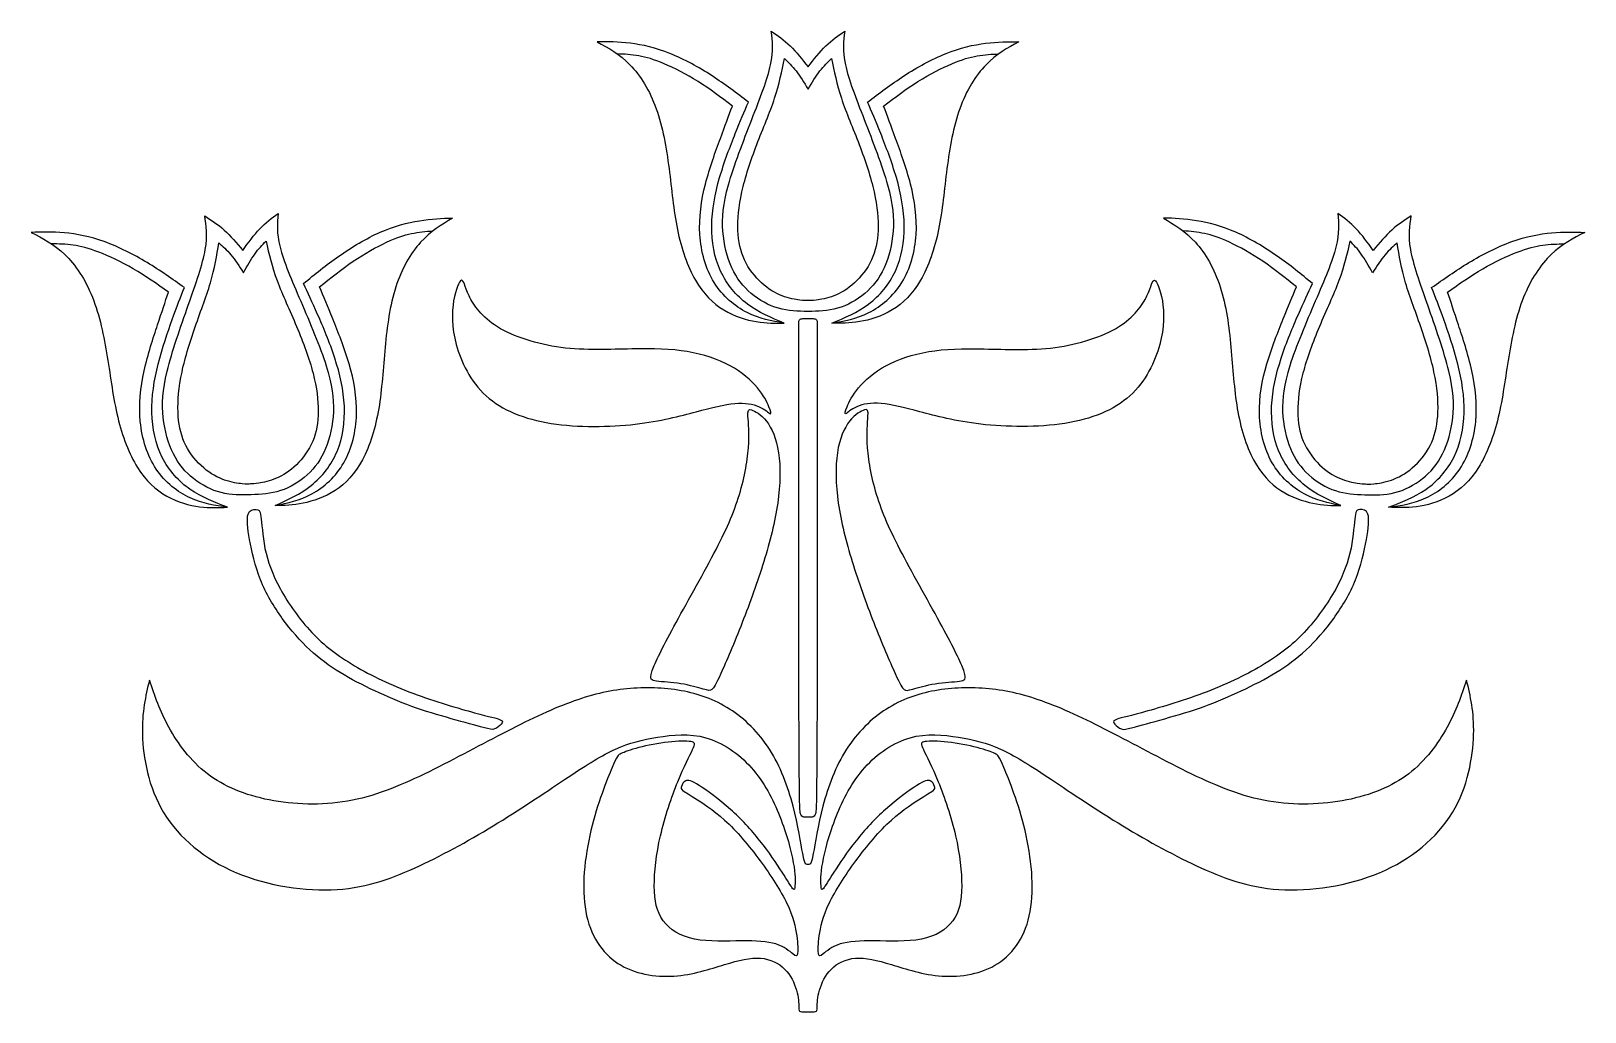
# Model space of a CAD drawing. Header units: millimetres. Extents: x -100 to 100, y -108 to 99.
# Drawn here: x 51.57 to 98.72, y -3.58 to 26.16 of the extents above; entities that cross this region are included whole.
import ezdxf

# ---------------------------------------------------------------- set-up
doc = ezdxf.new("R2010")
doc.units = ezdxf.units.MM
doc.header["$MEASUREMENT"] = 0

msp = doc.modelspace()

# ---------------------------------------------------------------- linework, layer by layer
at = {"color": 5, "linetype": 'ByBlock', "lineweight": -2}
for points, knots in [([(75.147, 17.661), (74.845, 17.667), (74.542, 17.674), (74.247, 17.759), (73.952, 17.843), (73.663, 18.006), (73.421, 18.212), (73.178, 18.418), (72.982, 18.667), (72.836, 18.985), (72.69, 19.304), (72.594, 19.692), (72.564, 20.095), (72.534, 20.499), (72.571, 20.917), (72.733, 21.498), (72.896, 22.079), (73.185, 22.822), (73.44, 23.48), (73.696, 24.137), (73.918, 24.708), (74.011, 25.141), (74.104, 25.574), (74.068, 25.87), (74.031, 26.165)], [1, 1, 1, 1, 1.1818182, 1.1818182, 1.1818182, 1.2727273, 1.2727273, 1.2727273, 1.3636364, 1.3636364, 1.3636364, 1.4545455, 1.4545455, 1.4545455, 1.5454545, 1.5454545, 1.5454545, 1.6363636, 1.6363636, 1.6363636, 1.7272727, 1.7272727, 1.7272727, 1.8181818, 1.8181818, 1.8181818, 1.8181818]), ([(74.031, 26.165), (74.226, 26.03), (74.421, 25.896), (74.607, 25.715), (74.793, 25.534), (74.97, 25.307), (75.147, 25.079)], [1.8181818, 1.8181818, 1.8181818, 1.8181818, 1.9090909, 1.9090909, 1.9090909, 2, 2, 2, 2]), ([(76.262, 26.165), (76.225, 25.87), (76.189, 25.574), (76.282, 25.141), (76.375, 24.708), (76.597, 24.137), (76.853, 23.48), (77.108, 22.822), (77.397, 22.079), (77.56, 21.498), (77.722, 20.917), (77.759, 20.499), (77.729, 20.095), (77.699, 19.692), (77.603, 19.304), (77.457, 18.985), (77.311, 18.667), (77.115, 18.418), (76.873, 18.212), (76.63, 18.006), (76.342, 17.843), (76.046, 17.759), (75.751, 17.674), (75.449, 17.667), (75.147, 17.661)], [0.1818182, 0.1818182, 0.1818182, 0.1818182, 0.2727273, 0.2727273, 0.2727273, 0.3636364, 0.3636364, 0.3636364, 0.4545455, 0.4545455, 0.4545455, 0.5454545, 0.5454545, 0.5454545, 0.6363636, 0.6363636, 0.6363636, 0.7272727, 0.7272727, 0.7272727, 0.8181818, 0.8181818, 0.8181818, 1, 1, 1, 1]), ([(75.147, 25.079), (75.324, 25.307), (75.501, 25.534), (75.687, 25.715), (75.872, 25.896), (76.067, 26.03), (76.262, 26.165)], [2, 2, 2, 2, 2.0909091, 2.0909091, 2.0909091, 2.1818182, 2.1818182, 2.1818182, 2.1818182]), ([(73.339, 24.011), (72.987, 24.28), (72.635, 24.549), (72.235, 24.808), (71.835, 25.067), (71.387, 25.316), (70.959, 25.487), (70.531, 25.658), (70.122, 25.751), (69.757, 25.797), (69.392, 25.843), (69.07, 25.843), (68.748, 25.843)], [0.3157895, 0.3157895, 0.3157895, 0.3157895, 0.3684211, 0.3684211, 0.3684211, 0.4210526, 0.4210526, 0.4210526, 0.4736842, 0.4736842, 0.4736842, 0.5263158, 0.5263158, 0.5263158, 0.5263158]), ([(68.748, 25.843), (69.09, 25.654), (69.432, 25.465), (69.746, 25.141), (70.059, 24.818), (70.345, 24.36), (70.542, 23.812), (70.74, 23.264), (70.849, 22.627), (70.931, 21.995), (71.012, 21.362), (71.065, 20.735), (71.185, 20.151), (71.304, 19.567), (71.49, 19.025), (71.731, 18.611), (71.971, 18.196), (72.267, 17.907), (72.59, 17.709), (72.914, 17.512), (73.266, 17.406), (73.576, 17.354), (73.887, 17.303), (74.155, 17.306), (74.424, 17.309)], [0.5263158, 0.5263158, 0.5263158, 0.5263158, 0.5789474, 0.5789474, 0.5789474, 0.6315789, 0.6315789, 0.6315789, 0.6842105, 0.6842105, 0.6842105, 0.7368421, 0.7368421, 0.7368421, 0.7894737, 0.7894737, 0.7894737, 0.8421053, 0.8421053, 0.8421053, 0.8947368, 0.8947368, 0.8947368, 1, 1, 1, 1]), ([(72.851, 23.892), (72.509, 24.151), (72.167, 24.41), (71.81, 24.634), (71.453, 24.858), (71.082, 25.047), (70.778, 25.176), (70.474, 25.306), (70.239, 25.375), (70.013, 25.415), (69.788, 25.455), (69.573, 25.464), (69.358, 25.474)], [1.5454545, 1.5454545, 1.5454545, 1.5454545, 1.6363636, 1.6363636, 1.6363636, 1.7272727, 1.7272727, 1.7272727, 1.8181818, 1.8181818, 1.8181818, 2, 2, 2, 2]), ([(81.545, 25.843), (81.203, 25.654), (80.861, 25.465), (80.548, 25.141), (80.234, 24.818), (79.948, 24.36), (79.751, 23.812), (79.554, 23.264), (79.444, 22.627), (79.363, 21.995), (79.281, 21.362), (79.228, 20.735), (79.109, 20.151), (78.989, 19.567), (78.803, 19.025), (78.563, 18.611), (78.322, 18.196), (78.027, 17.907), (77.703, 17.709), (77.379, 17.512), (77.027, 17.406), (76.717, 17.354), (76.407, 17.303), (76.138, 17.306), (75.869, 17.309)], [0.5263158, 0.5263158, 0.5263158, 0.5263158, 0.5789474, 0.5789474, 0.5789474, 0.6315789, 0.6315789, 0.6315789, 0.6842105, 0.6842105, 0.6842105, 0.7368421, 0.7368421, 0.7368421, 0.7894737, 0.7894737, 0.7894737, 0.8421053, 0.8421053, 0.8421053, 0.8947368, 0.8947368, 0.8947368, 1, 1, 1, 1]), ([(76.954, 24.011), (77.306, 24.28), (77.658, 24.549), (78.058, 24.808), (78.458, 25.067), (78.906, 25.316), (79.334, 25.487), (79.763, 25.658), (80.171, 25.751), (80.536, 25.797), (80.901, 25.843), (81.223, 25.843), (81.545, 25.843)], [0.3157895, 0.3157895, 0.3157895, 0.3157895, 0.3684211, 0.3684211, 0.3684211, 0.4210526, 0.4210526, 0.4210526, 0.4736842, 0.4736842, 0.4736842, 0.5263158, 0.5263158, 0.5263158, 0.5263158]), ([(77.442, 23.892), (77.784, 24.151), (78.126, 24.41), (78.483, 24.634), (78.84, 24.858), (79.212, 25.047), (79.515, 25.176), (79.819, 25.306), (80.055, 25.375), (80.28, 25.415), (80.505, 25.455), (80.721, 25.464), (80.936, 25.474)], [1.5454545, 1.5454545, 1.5454545, 1.5454545, 1.6363636, 1.6363636, 1.6363636, 1.7272727, 1.7272727, 1.7272727, 1.8181818, 1.8181818, 1.8181818, 2, 2, 2, 2]), ([(75.147, 17.994), (75.085, 17.991), (75.024, 17.988), (74.894, 18.005), (74.765, 18.022), (74.567, 18.059), (74.361, 18.139), (74.156, 18.218), (73.942, 18.34), (73.739, 18.526), (73.537, 18.711), (73.346, 18.96), (73.22, 19.227), (73.095, 19.495), (73.035, 19.78), (73.022, 20.117), (73.009, 20.454), (73.042, 20.842), (73.24, 21.73), (73.404, 22.23), (73.591, 22.721), (73.779, 23.211), (73.99, 23.693), (74.133, 24.127), (74.277, 24.561), (74.353, 24.947), (74.43, 25.333)], [1, 1, 1, 1, 1.1666667, 1.1666667, 1.1666667, 1.25, 1.25, 1.25, 1.3333333, 1.3333333, 1.3333333, 1.4166667, 1.4166667, 1.4166667, 1.5, 1.5, 1.5, 1.5833333, 1.5833333, 1.6666667, 1.6666667, 1.6666667, 1.75, 1.75, 1.75, 1.8333333, 1.8333333, 1.8333333, 1.8333333]), ([(74.43, 25.333), (74.547, 25.223), (74.665, 25.112), (74.785, 24.957), (74.904, 24.802), (75.025, 24.602), (75.147, 24.402)], [1.8333333, 1.8333333, 1.8333333, 1.8333333, 1.9166667, 1.9166667, 1.9166667, 2, 2, 2, 2]), ([(75.864, 25.333), (75.94, 24.947), (76.017, 24.561), (76.16, 24.127), (76.304, 23.693), (76.514, 23.211), (76.702, 22.721), (76.889, 22.23), (77.054, 21.73), (77.251, 20.842), (77.284, 20.454), (77.271, 20.117), (77.258, 19.78), (77.198, 19.495), (76.947, 18.96), (76.757, 18.711), (76.554, 18.526), (76.352, 18.34), (76.138, 18.218), (75.932, 18.139), (75.726, 18.059), (75.528, 18.022), (75.399, 18.005), (75.269, 17.988), (75.208, 17.991), (75.147, 17.994)], [0.1666667, 0.1666667, 0.1666667, 0.1666667, 0.25, 0.25, 0.25, 0.3333333, 0.3333333, 0.3333333, 0.4166667, 0.4166667, 0.5, 0.5, 0.5, 0.5833333, 0.5833333, 0.6666667, 0.6666667, 0.6666667, 0.75, 0.75, 0.75, 0.8333333, 0.8333333, 0.8333333, 1, 1, 1, 1]), ([(75.147, 24.402), (75.268, 24.602), (75.389, 24.802), (75.509, 24.957), (75.628, 25.112), (75.746, 25.223), (75.864, 25.333)], [2, 2, 2, 2, 2.0833333, 2.0833333, 2.0833333, 2.1666667, 2.1666667, 2.1666667, 2.1666667]), ([(74.424, 17.309), (74.049, 17.376), (73.674, 17.442), (73.301, 17.63), (72.927, 17.817), (72.555, 18.126), (72.298, 18.541), (72.041, 18.956), (71.898, 19.477), (71.865, 19.995), (71.832, 20.513), (71.908, 21.027), (72.164, 22.029), (72.343, 22.518), (72.487, 22.909), (72.632, 23.301), (72.741, 23.596), (72.851, 23.892)], [1, 1, 1, 1, 1.0909091, 1.0909091, 1.0909091, 1.1818182, 1.1818182, 1.1818182, 1.2727273, 1.2727273, 1.2727273, 1.3636364, 1.3636364, 1.4545455, 1.4545455, 1.4545455, 1.5454545, 1.5454545, 1.5454545, 1.5454545]), ([(74.424, 17.309), (74.036, 17.472), (73.648, 17.635), (73.309, 17.887), (72.97, 18.139), (72.682, 18.481), (72.494, 18.889), (72.306, 19.298), (72.22, 19.772), (72.23, 20.742), (72.326, 21.236), (72.605, 22.205), (72.788, 22.68), (72.941, 23.06), (73.093, 23.44), (73.216, 23.726), (73.339, 24.011)], [0, 0, 0, 0, 0.0526316, 0.0526316, 0.0526316, 0.1052632, 0.1052632, 0.1052632, 0.1578947, 0.1578947, 0.2105263, 0.2105263, 0.2631579, 0.2631579, 0.2631579, 0.3157895, 0.3157895, 0.3157895, 0.3157895]), ([(75.869, 17.309), (76.257, 17.472), (76.646, 17.635), (76.984, 17.887), (77.323, 18.139), (77.612, 18.481), (77.799, 18.889), (77.987, 19.298), (78.073, 19.772), (78.063, 20.742), (77.967, 21.236), (77.827, 21.721), (77.688, 22.205), (77.505, 22.68), (77.353, 23.06), (77.2, 23.44), (77.077, 23.726), (76.954, 24.011)], [0, 0, 0, 0, 0.0526316, 0.0526316, 0.0526316, 0.1052632, 0.1052632, 0.1052632, 0.1578947, 0.1578947, 0.2105263, 0.2105263, 0.2105263, 0.2631579, 0.2631579, 0.2631579, 0.3157895, 0.3157895, 0.3157895, 0.3157895]), ([(75.869, 17.309), (76.244, 17.376), (76.619, 17.442), (77.366, 17.817), (77.738, 18.126), (78.252, 18.956), (78.395, 19.477), (78.428, 19.995), (78.461, 20.513), (78.385, 21.027), (78.129, 22.029), (77.95, 22.518), (77.806, 22.909), (77.661, 23.301), (77.552, 23.596), (77.442, 23.892)], [1, 1, 1, 1, 1.0909091, 1.0909091, 1.1818182, 1.1818182, 1.2727273, 1.2727273, 1.2727273, 1.3636364, 1.3636364, 1.4545455, 1.4545455, 1.4545455, 1.5454545, 1.5454545, 1.5454545, 1.5454545]), ([(58.248, 12.101), (57.946, 12.097), (57.644, 12.093), (57.346, 12.168), (57.048, 12.243), (56.753, 12.395), (56.255, 12.79), (56.051, 13.032), (55.737, 13.659), (55.628, 14.044), (55.584, 14.446), (55.541, 14.848), (55.563, 15.268), (55.706, 15.854), (55.848, 16.44), (56.112, 17.193), (56.345, 17.858), (56.578, 18.524), (56.781, 19.102), (56.859, 19.538), (56.937, 19.974), (56.891, 20.268), (56.844, 20.562)], [1, 1, 1, 1, 1.1818182, 1.1818182, 1.1818182, 1.2727273, 1.2727273, 1.3636364, 1.3636364, 1.4545455, 1.4545455, 1.4545455, 1.5454545, 1.5454545, 1.5454545, 1.6363636, 1.6363636, 1.6363636, 1.7272727, 1.7272727, 1.7272727, 1.8181818, 1.8181818, 1.8181818, 1.8181818]), ([(56.844, 20.562), (57.043, 20.434), (57.242, 20.307), (57.434, 20.132), (57.626, 19.958), (57.811, 19.736), (57.996, 19.515)], [1.8181818, 1.8181818, 1.8181818, 1.8181818, 1.9090909, 1.9090909, 1.9090909, 2, 2, 2, 2]), ([(57.996, 19.515), (58.165, 19.749), (58.334, 19.982), (58.514, 20.169), (58.693, 20.356), (58.883, 20.497), (59.073, 20.638)], [2, 2, 2, 2, 2.0909091, 2.0909091, 2.0909091, 2.1818182, 2.1818182, 2.1818182, 2.1818182]), ([(59.073, 20.638), (59.047, 20.341), (59.02, 20.045), (59.128, 19.615), (59.236, 19.185), (59.477, 18.622), (59.755, 17.974), (60.033, 17.326), (60.347, 16.593), (60.529, 16.018), (60.712, 15.443), (60.762, 15.026), (60.746, 14.622), (60.73, 14.218), (60.647, 13.826), (60.377, 13.18), (60.189, 12.924), (59.954, 12.71), (59.719, 12.496), (59.436, 12.324), (59.144, 12.229), (58.851, 12.135), (58.55, 12.118), (58.248, 12.101)], [0.1818182, 0.1818182, 0.1818182, 0.1818182, 0.2727273, 0.2727273, 0.2727273, 0.3636364, 0.3636364, 0.3636364, 0.4545455, 0.4545455, 0.4545455, 0.5454545, 0.5454545, 0.5454545, 0.6363636, 0.6363636, 0.7272727, 0.7272727, 0.7272727, 0.8181818, 0.8181818, 0.8181818, 1, 1, 1, 1]), ([(64.364, 20.497), (64.029, 20.296), (63.694, 20.095), (63.089, 19.427), (62.819, 18.959), (62.64, 18.405), (62.462, 17.851), (62.374, 17.21), (62.314, 16.576), (62.254, 15.941), (62.223, 15.312), (62.023, 14.136), (61.856, 13.589), (61.63, 13.166), (61.403, 12.743), (61.118, 12.445), (60.484, 12.028), (60.136, 11.91), (59.828, 11.848), (59.52, 11.786), (59.251, 11.78), (58.982, 11.774)], [0.5263158, 0.5263158, 0.5263158, 0.5263158, 0.5789474, 0.5789474, 0.6315789, 0.6315789, 0.6315789, 0.6842105, 0.6842105, 0.6842105, 0.7368421, 0.7368421, 0.7894737, 0.7894737, 0.7894737, 0.8421053, 0.8421053, 0.8947368, 0.8947368, 0.8947368, 1, 1, 1, 1]), ([(59.839, 18.509), (60.181, 18.79), (60.524, 19.07), (60.915, 19.343), (61.306, 19.615), (61.745, 19.879), (62.167, 20.065), (62.589, 20.25), (62.994, 20.357), (63.357, 20.416), (63.721, 20.475), (64.043, 20.486), (64.364, 20.497)], [0.3157895, 0.3157895, 0.3157895, 0.3157895, 0.3684211, 0.3684211, 0.3684211, 0.4210526, 0.4210526, 0.4210526, 0.4736842, 0.4736842, 0.4736842, 0.5263158, 0.5263158, 0.5263158, 0.5263158]), ([(90.455, 18.509), (90.112, 18.79), (89.77, 19.07), (89.379, 19.343), (88.988, 19.615), (88.548, 19.879), (88.126, 20.065), (87.704, 20.25), (87.299, 20.357), (86.936, 20.416), (86.572, 20.475), (86.251, 20.486), (85.929, 20.497)], [0.3157895, 0.3157895, 0.3157895, 0.3157895, 0.3684211, 0.3684211, 0.3684211, 0.4210526, 0.4210526, 0.4210526, 0.4736842, 0.4736842, 0.4736842, 0.5263158, 0.5263158, 0.5263158, 0.5263158]), ([(85.929, 20.497), (86.264, 20.296), (86.599, 20.095), (86.902, 19.761), (87.204, 19.427), (87.474, 18.959), (87.653, 18.405), (87.832, 17.851), (87.919, 17.21), (87.979, 16.576), (88.039, 15.941), (88.071, 15.312), (88.27, 14.136), (88.437, 13.589), (88.663, 13.166), (88.89, 12.743), (89.175, 12.445), (89.492, 12.236), (89.809, 12.028), (90.157, 11.91), (90.465, 11.848), (90.774, 11.786), (91.043, 11.78), (91.311, 11.774)], [0.5263158, 0.5263158, 0.5263158, 0.5263158, 0.5789474, 0.5789474, 0.5789474, 0.6315789, 0.6315789, 0.6315789, 0.6842105, 0.6842105, 0.6842105, 0.7368421, 0.7368421, 0.7894737, 0.7894737, 0.7894737, 0.8421053, 0.8421053, 0.8421053, 0.8947368, 0.8947368, 0.8947368, 1, 1, 1, 1]), ([(91.22, 20.638), (91.246, 20.341), (91.273, 20.045), (91.165, 19.615), (91.058, 19.185), (90.816, 18.622), (90.538, 17.974), (90.26, 17.326), (89.946, 16.593), (89.582, 15.443), (89.531, 15.026), (89.547, 14.622), (89.563, 14.218), (89.646, 13.826), (89.781, 13.503), (89.916, 13.18), (90.104, 12.924), (90.339, 12.71), (90.574, 12.496), (90.857, 12.324), (91.15, 12.229), (91.442, 12.135), (91.744, 12.118), (92.045, 12.101)], [0.1818182, 0.1818182, 0.1818182, 0.1818182, 0.2727273, 0.2727273, 0.2727273, 0.3636364, 0.3636364, 0.3636364, 0.4545455, 0.4545455, 0.5454545, 0.5454545, 0.5454545, 0.6363636, 0.6363636, 0.6363636, 0.7272727, 0.7272727, 0.7272727, 0.8181818, 0.8181818, 0.8181818, 1, 1, 1, 1]), ([(92.298, 19.515), (92.128, 19.749), (91.959, 19.982), (91.6, 20.356), (91.41, 20.497), (91.22, 20.638)], [2, 2, 2, 2, 2.0909091, 2.0909091, 2.1818182, 2.1818182, 2.1818182, 2.1818182]), ([(92.045, 12.101), (92.347, 12.097), (92.649, 12.093), (92.948, 12.168), (93.246, 12.243), (93.54, 12.395), (93.789, 12.593), (94.038, 12.79), (94.242, 13.032), (94.399, 13.346), (94.556, 13.659), (94.665, 14.044), (94.709, 14.446), (94.753, 14.848), (94.73, 15.268), (94.588, 15.854), (94.445, 16.44), (94.181, 17.193), (93.948, 17.858), (93.715, 18.524), (93.512, 19.102), (93.434, 19.538), (93.356, 19.974), (93.403, 20.268), (93.449, 20.562)], [1, 1, 1, 1, 1.1818182, 1.1818182, 1.1818182, 1.2727273, 1.2727273, 1.2727273, 1.3636364, 1.3636364, 1.3636364, 1.4545455, 1.4545455, 1.4545455, 1.5454545, 1.5454545, 1.5454545, 1.6363636, 1.6363636, 1.6363636, 1.7272727, 1.7272727, 1.7272727, 1.8181818, 1.8181818, 1.8181818, 1.8181818]), ([(93.449, 20.562), (93.25, 20.434), (93.051, 20.307), (92.859, 20.132), (92.667, 19.958), (92.482, 19.736), (92.298, 19.515)], [1.8181818, 1.8181818, 1.8181818, 1.8181818, 1.9090909, 1.9090909, 1.9090909, 2, 2, 2, 2]), ([(56.225, 18.386), (55.864, 18.643), (55.504, 18.9), (55.095, 19.145), (54.686, 19.39), (54.23, 19.623), (53.796, 19.78), (53.363, 19.936), (52.951, 20.015), (52.218, 20.083), (51.897, 20.072), (51.575, 20.061)], [0.3157895, 0.3157895, 0.3157895, 0.3157895, 0.3684211, 0.3684211, 0.3684211, 0.4210526, 0.4210526, 0.4210526, 0.4736842, 0.4736842, 0.5263158, 0.5263158, 0.5263158, 0.5263158]), ([(51.575, 20.061), (51.923, 19.884), (52.271, 19.706), (52.92, 19.081), (53.221, 18.633), (53.437, 18.092), (53.653, 17.551), (53.784, 16.918), (53.887, 16.289), (53.99, 15.66), (54.064, 15.034), (54.204, 14.455), (54.343, 13.875), (54.547, 13.34), (54.802, 12.934), (55.056, 12.527), (55.361, 12.249), (55.692, 12.062), (56.022, 11.876), (56.377, 11.782), (56.689, 11.741), (57.001, 11.7), (57.269, 11.713), (57.538, 11.725)], [0.5263158, 0.5263158, 0.5263158, 0.5263158, 0.5789474, 0.5789474, 0.6315789, 0.6315789, 0.6315789, 0.6842105, 0.6842105, 0.6842105, 0.7368421, 0.7368421, 0.7368421, 0.7894737, 0.7894737, 0.7894737, 0.8421053, 0.8421053, 0.8421053, 0.8947368, 0.8947368, 0.8947368, 1, 1, 1, 1]), ([(60.33, 18.406), (60.663, 18.677), (60.996, 18.947), (61.345, 19.183), (61.694, 19.419), (62.059, 19.621), (62.358, 19.761), (62.658, 19.9), (62.891, 19.978), (63.115, 20.025), (63.339, 20.073), (63.553, 20.09), (63.768, 20.106)], [1.5454545, 1.5454545, 1.5454545, 1.5454545, 1.6363636, 1.6363636, 1.6363636, 1.7272727, 1.7272727, 1.7272727, 1.8181818, 1.8181818, 1.8181818, 2, 2, 2, 2]), ([(89.963, 18.406), (89.63, 18.677), (89.297, 18.947), (88.948, 19.183), (88.599, 19.419), (88.234, 19.621), (87.935, 19.761), (87.636, 19.9), (87.402, 19.978), (87.179, 20.025), (86.955, 20.073), (86.74, 20.09), (86.525, 20.106)], [1.5454545, 1.5454545, 1.5454545, 1.5454545, 1.6363636, 1.6363636, 1.6363636, 1.7272727, 1.7272727, 1.7272727, 1.8181818, 1.8181818, 1.8181818, 2, 2, 2, 2]), ([(98.718, 20.061), (98.37, 19.884), (98.022, 19.706), (97.373, 19.081), (97.072, 18.633), (96.856, 18.092), (96.64, 17.551), (96.509, 16.918), (96.406, 16.289), (96.303, 15.66), (96.229, 15.034), (96.09, 14.455), (95.95, 13.875), (95.746, 13.34), (95.492, 12.934), (95.237, 12.527), (94.932, 12.249), (94.602, 12.062), (94.272, 11.876), (93.916, 11.782), (93.604, 11.741), (93.292, 11.7), (93.024, 11.713), (92.755, 11.725)], [0.5263158, 0.5263158, 0.5263158, 0.5263158, 0.5789474, 0.5789474, 0.6315789, 0.6315789, 0.6315789, 0.6842105, 0.6842105, 0.6842105, 0.7368421, 0.7368421, 0.7368421, 0.7894737, 0.7894737, 0.7894737, 0.8421053, 0.8421053, 0.8421053, 0.8947368, 0.8947368, 0.8947368, 1, 1, 1, 1]), ([(94.068, 18.386), (94.429, 18.643), (94.79, 18.9), (95.198, 19.145), (95.607, 19.39), (96.063, 19.623), (96.497, 19.78), (96.931, 19.936), (97.342, 20.015), (98.075, 20.083), (98.397, 20.072), (98.718, 20.061)], [0.3157895, 0.3157895, 0.3157895, 0.3157895, 0.3684211, 0.3684211, 0.3684211, 0.4210526, 0.4210526, 0.4210526, 0.4736842, 0.4736842, 0.5263158, 0.5263158, 0.5263158, 0.5263158]), ([(55.742, 18.25), (55.391, 18.497), (55.041, 18.744), (54.676, 18.956), (54.312, 19.168), (53.934, 19.344), (53.626, 19.463), (53.318, 19.582), (53.08, 19.644), (52.854, 19.676), (52.627, 19.708), (52.412, 19.71), (52.196, 19.712)], [1.5454545, 1.5454545, 1.5454545, 1.5454545, 1.6363636, 1.6363636, 1.6363636, 1.7272727, 1.7272727, 1.7272727, 1.8181818, 1.8181818, 1.8181818, 2, 2, 2, 2]), ([(58.237, 12.434), (58.175, 12.429), (58.114, 12.423), (57.984, 12.436), (57.854, 12.448), (57.655, 12.479), (57.447, 12.552), (57.239, 12.624), (57.021, 12.739), (56.603, 13.096), (56.404, 13.338), (56.27, 13.601), (56.135, 13.864), (56.066, 14.147), (56.041, 14.483), (56.017, 14.82), (56.037, 15.209), (56.12, 15.656), (56.204, 16.103), (56.351, 16.608), (56.522, 17.105), (56.692, 17.602), (56.886, 18.091), (57.015, 18.529), (57.144, 18.968), (57.207, 19.356), (57.27, 19.745)], [1, 1, 1, 1, 1.1666667, 1.1666667, 1.1666667, 1.25, 1.25, 1.25, 1.3333333, 1.3333333, 1.4166667, 1.4166667, 1.4166667, 1.5, 1.5, 1.5, 1.5833333, 1.5833333, 1.5833333, 1.6666667, 1.6666667, 1.6666667, 1.75, 1.75, 1.75, 1.8333333, 1.8333333, 1.8333333, 1.8333333]), ([(57.27, 19.745), (57.392, 19.638), (57.513, 19.532), (57.763, 19.23), (57.891, 19.034), (58.019, 18.838)], [1.8333333, 1.8333333, 1.8333333, 1.8333333, 1.9166667, 1.9166667, 2, 2, 2, 2]), ([(58.019, 18.838), (58.133, 19.042), (58.247, 19.246), (58.362, 19.405), (58.476, 19.565), (58.59, 19.679), (58.704, 19.793)], [2, 2, 2, 2, 2.0833333, 2.0833333, 2.0833333, 2.1666667, 2.1666667, 2.1666667, 2.1666667]), ([(58.704, 19.793), (58.793, 19.41), (58.883, 19.027), (59.041, 18.598), (59.199, 18.169), (59.426, 17.695), (59.63, 17.211), (59.834, 16.726), (60.015, 16.233), (60.129, 15.792), (60.243, 15.352), (60.289, 14.965), (60.286, 14.291), (60.236, 14.003), (60.12, 13.732), (60.004, 13.461), (59.821, 13.205), (59.625, 13.013), (59.429, 12.821), (59.219, 12.692), (59.016, 12.605), (58.813, 12.518), (58.617, 12.474), (58.488, 12.453), (58.36, 12.432), (58.298, 12.433), (58.237, 12.434)], [0.1666667, 0.1666667, 0.1666667, 0.1666667, 0.25, 0.25, 0.25, 0.3333333, 0.3333333, 0.3333333, 0.4166667, 0.4166667, 0.4166667, 0.5, 0.5, 0.5833333, 0.5833333, 0.5833333, 0.6666667, 0.6666667, 0.6666667, 0.75, 0.75, 0.75, 0.8333333, 0.8333333, 0.8333333, 1, 1, 1, 1]), ([(91.59, 19.793), (91.5, 19.41), (91.411, 19.027), (91.252, 18.598), (91.094, 18.169), (90.867, 17.695), (90.663, 17.211), (90.459, 16.726), (90.278, 16.233), (90.164, 15.792), (90.05, 15.352), (90.004, 14.965), (90.007, 14.291), (90.057, 14.003), (90.173, 13.732), (90.29, 13.461), (90.472, 13.205), (90.864, 12.821), (91.074, 12.692), (91.277, 12.605), (91.48, 12.518), (91.676, 12.474), (91.805, 12.453), (91.934, 12.432), (91.995, 12.433), (92.057, 12.434)], [0.1666667, 0.1666667, 0.1666667, 0.1666667, 0.25, 0.25, 0.25, 0.3333333, 0.3333333, 0.3333333, 0.4166667, 0.4166667, 0.4166667, 0.5, 0.5, 0.5833333, 0.5833333, 0.5833333, 0.6666667, 0.6666667, 0.75, 0.75, 0.75, 0.8333333, 0.8333333, 0.8333333, 1, 1, 1, 1]), ([(92.275, 18.838), (92.16, 19.042), (92.046, 19.246), (91.932, 19.405), (91.817, 19.565), (91.704, 19.679), (91.59, 19.793)], [2, 2, 2, 2, 2.0833333, 2.0833333, 2.0833333, 2.1666667, 2.1666667, 2.1666667, 2.1666667]), ([(92.057, 12.434), (92.118, 12.429), (92.179, 12.423), (92.309, 12.436), (92.439, 12.448), (92.638, 12.479), (92.846, 12.552), (93.055, 12.624), (93.273, 12.739), (93.481, 12.917), (93.69, 13.096), (93.889, 13.338), (94.024, 13.601), (94.158, 13.864), (94.227, 14.147), (94.277, 14.82), (94.257, 15.209), (94.09, 16.103), (93.942, 16.608), (93.601, 17.602), (93.407, 18.091), (93.278, 18.529), (93.149, 18.968), (93.086, 19.356), (93.023, 19.745)], [1, 1, 1, 1, 1.1666667, 1.1666667, 1.1666667, 1.25, 1.25, 1.25, 1.3333333, 1.3333333, 1.3333333, 1.4166667, 1.4166667, 1.4166667, 1.5, 1.5, 1.5833333, 1.5833333, 1.6666667, 1.6666667, 1.75, 1.75, 1.75, 1.8333333, 1.8333333, 1.8333333, 1.8333333]), ([(93.023, 19.745), (92.902, 19.638), (92.78, 19.532), (92.655, 19.381), (92.531, 19.23), (92.403, 19.034), (92.275, 18.838)], [1.8333333, 1.8333333, 1.8333333, 1.8333333, 1.9166667, 1.9166667, 1.9166667, 2, 2, 2, 2]), ([(94.552, 18.25), (94.902, 18.497), (95.253, 18.744), (95.617, 18.956), (95.981, 19.168), (96.359, 19.344), (96.667, 19.463), (96.975, 19.582), (97.213, 19.644), (97.44, 19.676), (97.666, 19.708), (97.882, 19.71), (98.097, 19.712)], [1.5454545, 1.5454545, 1.5454545, 1.5454545, 1.6363636, 1.6363636, 1.6363636, 1.7272727, 1.7272727, 1.7272727, 1.8181818, 1.8181818, 1.8181818, 2, 2, 2, 2]), ([(57.538, 11.725), (57.144, 11.874), (56.751, 12.024), (56.404, 12.264), (56.057, 12.505), (55.756, 12.837), (55.555, 13.238), (55.354, 13.64), (55.251, 14.112), (55.228, 15.081), (55.308, 15.578), (55.431, 16.067), (55.553, 16.556), (55.72, 17.037), (55.999, 17.807), (56.112, 18.097), (56.225, 18.386)], [0, 0, 0, 0, 0.0526316, 0.0526316, 0.0526316, 0.1052632, 0.1052632, 0.1052632, 0.1578947, 0.1578947, 0.2105263, 0.2105263, 0.2105263, 0.2631579, 0.2631579, 0.3157895, 0.3157895, 0.3157895, 0.3157895]), ([(58.982, 11.774), (59.364, 11.95), (59.747, 12.126), (60.077, 12.389), (60.407, 12.653), (60.684, 13.005), (60.857, 13.419), (61.031, 13.833), (61.101, 14.311), (61.079, 14.795), (61.058, 15.279), (60.945, 15.77), (60.789, 16.25), (60.633, 16.729), (60.435, 17.198), (60.269, 17.572), (60.104, 17.947), (59.971, 18.228), (59.839, 18.509)], [0, 0, 0, 0, 0.0526316, 0.0526316, 0.0526316, 0.1052632, 0.1052632, 0.1052632, 0.1578947, 0.1578947, 0.1578947, 0.2105263, 0.2105263, 0.2105263, 0.2631579, 0.2631579, 0.2631579, 0.3157895, 0.3157895, 0.3157895, 0.3157895]), ([(58.982, 11.774), (59.355, 11.853), (59.727, 11.932), (60.094, 12.133), (60.461, 12.333), (60.822, 12.654), (61.065, 13.077), (61.308, 13.501), (61.433, 14.026), (61.448, 14.545), (61.464, 15.064), (61.37, 15.575), (61.225, 16.072), (61.08, 16.569), (60.885, 17.05), (60.727, 17.437), (60.569, 17.823), (60.45, 18.115), (60.33, 18.406)], [1, 1, 1, 1, 1.0909091, 1.0909091, 1.0909091, 1.1818182, 1.1818182, 1.1818182, 1.2727273, 1.2727273, 1.2727273, 1.3636364, 1.3636364, 1.3636364, 1.4545455, 1.4545455, 1.4545455, 1.5454545, 1.5454545, 1.5454545, 1.5454545]), ([(71.753, 14.621), (71.268, 14.493), (70.086, 14.174), (68.175, 14.141), (67.358, 14.269), (66.541, 14.396), (65.864, 14.669), (65.383, 15.103), (64.902, 15.538), (64.616, 16.136), (64.334, 17.185), (64.337, 17.636), (64.395, 17.986), (64.453, 18.336), (64.566, 18.585), (64.634, 18.607), (64.702, 18.629), (64.726, 18.423), (64.862, 18.139), (64.998, 17.855), (65.247, 17.493), (65.726, 17.196), (66.206, 16.899), (66.917, 16.667), (67.652, 16.571), (68.387, 16.474), (69.147, 16.514), (69.798, 16.527), (70.448, 16.541), (70.989, 16.527), (71.482, 16.446), (71.975, 16.365), (72.42, 16.215), (72.782, 16.018), (73.144, 15.82), (73.422, 15.575), (73.612, 15.349), (73.801, 15.123), (73.9, 14.918), (73.962, 14.773), (74.023, 14.629), (74.046, 14.546), (73.957, 14.579), (73.844, 14.695), (73.665, 14.775), (73.485, 14.854), (73.24, 14.898), (72.928, 14.871), (72.616, 14.845), (72.237, 14.748), (71.753, 14.621)], [0, 0, 0, 0, 0.052632, 0.105263, 0.105263, 0.105263, 0.157895, 0.157895, 0.157895, 0.210526, 0.210526, 0.263158, 0.263158, 0.263158, 0.315789, 0.315789, 0.315789, 0.368421, 0.368421, 0.368421, 0.421053, 0.421053, 0.421053, 0.473684, 0.473684, 0.473684, 0.526316, 0.526316, 0.526316, 0.578947, 0.578947, 0.578947, 0.631579, 0.631579, 0.631579, 0.684211, 0.684211, 0.684211, 0.736842, 0.736842, 0.736842, 0.789474, 0.789474, 0.842105, 0.842105, 0.842105, 0.894737, 0.894737, 0.894737, 1, 1, 1, 1]), ([(78.54, 14.621), (79.025, 14.493), (79.616, 14.333), (80.389, 14.245), (81.163, 14.157), (82.119, 14.141), (82.935, 14.269), (83.752, 14.396), (84.429, 14.669), (84.91, 15.103), (85.392, 15.538), (85.677, 16.136), (85.959, 17.185), (85.956, 17.636), (85.898, 17.986), (85.84, 18.336), (85.727, 18.585), (85.659, 18.607), (85.591, 18.629), (85.568, 18.423), (85.431, 18.139), (85.295, 17.855), (85.046, 17.493), (84.567, 17.196), (84.087, 16.899), (83.377, 16.667), (81.906, 16.474), (81.146, 16.514), (80.496, 16.527), (79.845, 16.541), (79.304, 16.527), (78.811, 16.446), (78.318, 16.365), (77.873, 16.215), (77.511, 16.018), (77.15, 15.82), (76.871, 15.575), (76.492, 15.123), (76.393, 14.918), (76.331, 14.773), (76.27, 14.629), (76.247, 14.546), (76.292, 14.562), (76.336, 14.579), (76.449, 14.695), (76.808, 14.854), (77.053, 14.898), (77.365, 14.871), (77.677, 14.845), (78.056, 14.748), (78.54, 14.621)], [0, 0, 0, 0, 0.052632, 0.052632, 0.052632, 0.105263, 0.105263, 0.105263, 0.157895, 0.157895, 0.157895, 0.210526, 0.210526, 0.263158, 0.263158, 0.263158, 0.315789, 0.315789, 0.315789, 0.368421, 0.368421, 0.368421, 0.421053, 0.421053, 0.421053, 0.473684, 0.473684, 0.526316, 0.526316, 0.526316, 0.578947, 0.578947, 0.578947, 0.631579, 0.631579, 0.631579, 0.684211, 0.684211, 0.736842, 0.736842, 0.736842, 0.789474, 0.789474, 0.789474, 0.842105, 0.842105, 0.894737, 0.894737, 0.894737, 1, 1, 1, 1]), ([(91.311, 11.774), (90.939, 11.853), (90.566, 11.932), (90.199, 12.133), (89.832, 12.333), (89.471, 12.654), (89.228, 13.077), (88.985, 13.501), (88.86, 14.026), (88.845, 14.545), (88.829, 15.064), (88.923, 15.575), (89.068, 16.072), (89.213, 16.569), (89.409, 17.05), (89.566, 17.437), (89.724, 17.823), (89.843, 18.115), (89.963, 18.406)], [1, 1, 1, 1, 1.0909091, 1.0909091, 1.0909091, 1.1818182, 1.1818182, 1.1818182, 1.2727273, 1.2727273, 1.2727273, 1.3636364, 1.3636364, 1.3636364, 1.4545455, 1.4545455, 1.4545455, 1.5454545, 1.5454545, 1.5454545, 1.5454545]), ([(91.311, 11.774), (90.929, 11.95), (90.546, 12.126), (90.216, 12.389), (89.887, 12.653), (89.61, 13.005), (89.436, 13.419), (89.262, 13.833), (89.192, 14.311), (89.214, 14.795), (89.235, 15.279), (89.348, 15.77), (89.504, 16.25), (89.66, 16.729), (89.859, 17.198), (90.024, 17.572), (90.19, 17.947), (90.322, 18.228), (90.455, 18.509)], [0, 0, 0, 0, 0.0526316, 0.0526316, 0.0526316, 0.1052632, 0.1052632, 0.1052632, 0.1578947, 0.1578947, 0.1578947, 0.2105263, 0.2105263, 0.2105263, 0.2631579, 0.2631579, 0.2631579, 0.3157895, 0.3157895, 0.3157895, 0.3157895]), ([(92.755, 11.725), (93.149, 11.874), (93.543, 12.024), (93.89, 12.264), (94.236, 12.505), (94.537, 12.837), (94.738, 13.238), (94.939, 13.64), (95.042, 14.112), (95.065, 15.081), (94.985, 15.578), (94.863, 16.067), (94.74, 16.556), (94.573, 17.037), (94.434, 17.422), (94.294, 17.807), (94.181, 18.097), (94.068, 18.386)], [0, 0, 0, 0, 0.0526316, 0.0526316, 0.0526316, 0.1052632, 0.1052632, 0.1052632, 0.1578947, 0.1578947, 0.2105263, 0.2105263, 0.2105263, 0.2631579, 0.2631579, 0.2631579, 0.3157895, 0.3157895, 0.3157895, 0.3157895]), ([(57.538, 11.725), (57.161, 11.779), (56.784, 11.832), (56.404, 12.007), (56.025, 12.182), (55.643, 12.478), (55.371, 12.883), (55.1, 13.289), (54.94, 13.805), (54.889, 14.322), (54.838, 14.838), (54.897, 15.355), (55.118, 16.366), (55.281, 16.859), (55.412, 17.256), (55.543, 17.652), (55.642, 17.951), (55.742, 18.25)], [1, 1, 1, 1, 1.0909091, 1.0909091, 1.0909091, 1.1818182, 1.1818182, 1.1818182, 1.2727273, 1.2727273, 1.2727273, 1.3636364, 1.3636364, 1.4545455, 1.4545455, 1.4545455, 1.5454545, 1.5454545, 1.5454545, 1.5454545]), ([(92.755, 11.725), (93.132, 11.779), (93.509, 11.832), (93.889, 12.007), (94.269, 12.182), (94.651, 12.478), (94.922, 12.883), (95.193, 13.289), (95.354, 13.805), (95.455, 14.838), (95.396, 15.355), (95.286, 15.86), (95.175, 16.366), (95.012, 16.859), (94.881, 17.256), (94.751, 17.652), (94.651, 17.951), (94.552, 18.25)], [1, 1, 1, 1, 1.0909091, 1.0909091, 1.0909091, 1.1818182, 1.1818182, 1.1818182, 1.2727273, 1.2727273, 1.3636364, 1.3636364, 1.3636364, 1.4545455, 1.4545455, 1.4545455, 1.5454545, 1.5454545, 1.5454545, 1.5454545]), ([(75.147, 2.324), (75.089, 2.323), (75.031, 2.322), (74.99, 2.341), (74.949, 2.36), (74.925, 2.399), (74.911, 2.484), (74.896, 2.568), (74.891, 2.697), (74.885, 3.326), (74.879, 3.955), (74.873, 5.084), (74.871, 6.154), (74.869, 7.225), (74.873, 8.237), (74.873, 9.15), (74.873, 10.063), (74.869, 10.876), (74.869, 12.363), (74.873, 13.037), (74.872, 13.918), (74.871, 14.8), (74.866, 15.888), (74.864, 16.49), (74.863, 17.092), (74.865, 17.206), (74.867, 17.28), (74.869, 17.354), (74.873, 17.387), (74.893, 17.41), (74.913, 17.432), (74.949, 17.444), (74.994, 17.449), (75.039, 17.454), (75.093, 17.452), (75.147, 17.45)], [0, 0, 0, 0, 0.076923, 0.076923, 0.076923, 0.153846, 0.153846, 0.153846, 0.230769, 0.230769, 0.230769, 0.307692, 0.307692, 0.307692, 0.384615, 0.384615, 0.384615, 0.461538, 0.461538, 0.538462, 0.538462, 0.538462, 0.615385, 0.615385, 0.615385, 0.692308, 0.692308, 0.692308, 0.769231, 0.769231, 0.769231, 0.846154, 0.846154, 0.846154, 1, 1, 1, 1]), ([(75.147, 17.45), (75.2, 17.452), (75.254, 17.454), (75.299, 17.449), (75.344, 17.444), (75.381, 17.432), (75.401, 17.41), (75.42, 17.387), (75.424, 17.354), (75.426, 17.28), (75.429, 17.206), (75.43, 17.092), (75.429, 16.49), (75.427, 15.888), (75.422, 14.8), (75.421, 13.918), (75.42, 13.037), (75.424, 12.363), (75.424, 10.876), (75.42, 10.063), (75.42, 9.15), (75.42, 8.237), (75.424, 7.225), (75.422, 6.154), (75.42, 5.084), (75.414, 3.955), (75.408, 3.326), (75.402, 2.697), (75.397, 2.568), (75.383, 2.484), (75.368, 2.399), (75.344, 2.36), (75.303, 2.341), (75.262, 2.322), (75.204, 2.323), (75.147, 2.324)], [1, 1, 1, 1, 1.153846, 1.153846, 1.153846, 1.230769, 1.230769, 1.230769, 1.307692, 1.307692, 1.307692, 1.384615, 1.384615, 1.384615, 1.461538, 1.461538, 1.461538, 1.538462, 1.538462, 1.615385, 1.615385, 1.615385, 1.692308, 1.692308, 1.692308, 1.769231, 1.769231, 1.769231, 1.846154, 1.846154, 1.846154, 1.923077, 1.923077, 1.923077, 2, 2, 2, 2]), ([(72.221, 10.189), (71.846, 9.481), (71.354, 8.621), (71.013, 7.988), (70.671, 7.356), (70.478, 6.951), (70.407, 6.73), (70.335, 6.51), (70.385, 6.473), (70.554, 6.45), (70.724, 6.427), (71.013, 6.417), (71.285, 6.374), (71.557, 6.33), (71.813, 6.254), (71.967, 6.211), (72.121, 6.168), (72.174, 6.158), (72.231, 6.201), (72.287, 6.244), (72.347, 6.34), (72.503, 6.684), (72.659, 7.027), (72.911, 7.618), (73.389, 8.836), (73.615, 9.464), (73.804, 10.076), (73.993, 10.689), (74.146, 11.286), (74.227, 11.852), (74.309, 12.418), (74.319, 12.953), (74.254, 13.379), (74.189, 13.806), (74.05, 14.124), (73.721, 14.546), (73.532, 14.649), (73.431, 14.679), (73.33, 14.708), (73.316, 14.665), (73.326, 14.479), (73.336, 14.294), (73.369, 13.965), (73.338, 13.53), (73.306, 13.095), (73.21, 12.554), (73.032, 12.005), (72.855, 11.456), (72.596, 10.898), (72.221, 10.189)], [0, 0, 0, 0, 0.055556, 0.055556, 0.055556, 0.111111, 0.111111, 0.111111, 0.166667, 0.166667, 0.166667, 0.222222, 0.222222, 0.222222, 0.277778, 0.277778, 0.277778, 0.333333, 0.333333, 0.333333, 0.388889, 0.388889, 0.388889, 0.444444, 0.444444, 0.5, 0.5, 0.5, 0.555556, 0.555556, 0.555556, 0.611111, 0.611111, 0.611111, 0.666667, 0.666667, 0.722222, 0.722222, 0.722222, 0.777778, 0.777778, 0.777778, 0.833333, 0.833333, 0.833333, 0.888889, 0.888889, 0.888889, 1, 1, 1, 1]), ([(78.072, 10.189), (78.447, 9.481), (78.939, 8.621), (79.281, 7.988), (79.623, 7.356), (79.815, 6.951), (79.886, 6.73), (79.958, 6.51), (79.908, 6.473), (79.739, 6.45), (79.569, 6.427), (79.281, 6.417), (79.008, 6.374), (78.736, 6.33), (78.481, 6.254), (78.326, 6.211), (78.172, 6.168), (78.119, 6.158), (78.062, 6.201), (78.006, 6.244), (77.946, 6.34), (77.79, 6.684), (77.634, 7.027), (77.382, 7.618), (77.143, 8.227), (76.904, 8.836), (76.678, 9.464), (76.489, 10.076), (76.3, 10.689), (76.147, 11.286), (76.066, 11.852), (75.985, 12.418), (75.975, 12.953), (76.039, 13.379), (76.104, 13.806), (76.243, 14.124), (76.408, 14.335), (76.572, 14.546), (76.761, 14.649), (76.862, 14.679), (76.964, 14.708), (76.977, 14.665), (76.967, 14.479), (76.957, 14.294), (76.924, 13.965), (76.955, 13.53), (76.987, 13.095), (77.083, 12.554), (77.261, 12.005), (77.438, 11.456), (77.697, 10.898), (78.072, 10.189)], [0, 0, 0, 0, 0.055556, 0.055556, 0.055556, 0.111111, 0.111111, 0.111111, 0.166667, 0.166667, 0.166667, 0.222222, 0.222222, 0.222222, 0.277778, 0.277778, 0.277778, 0.333333, 0.333333, 0.333333, 0.388889, 0.388889, 0.388889, 0.444444, 0.444444, 0.444444, 0.5, 0.5, 0.5, 0.555556, 0.555556, 0.555556, 0.611111, 0.611111, 0.611111, 0.666667, 0.666667, 0.666667, 0.722222, 0.722222, 0.722222, 0.777778, 0.777778, 0.777778, 0.833333, 0.833333, 0.833333, 0.888889, 0.888889, 0.888889, 1, 1, 1, 1]), ([(65.028, 5.496), (64.557, 5.623), (63.826, 5.836), (63.161, 6.085), (62.495, 6.334), (61.894, 6.619), (60.879, 7.22), (60.464, 7.535), (60.089, 7.932), (59.714, 8.329), (59.378, 8.807), (58.897, 9.686), (58.751, 10.088), (58.592, 10.871), (58.578, 11.253), (58.522, 11.645), (58.479, 11.655), (58.399, 11.656), (58.319, 11.658), (58.203, 11.651), (58.158, 11.512), (58.114, 11.372), (58.14, 11.1), (58.266, 10.387), (58.366, 9.945), (58.534, 9.527), (58.701, 9.109), (58.937, 8.714), (59.197, 8.355), (59.458, 7.997), (59.744, 7.675), (60.034, 7.404), (60.324, 7.134), (60.62, 6.915), (60.948, 6.714), (61.277, 6.513), (61.639, 6.33), (62.002, 6.159), (62.366, 5.988), (62.731, 5.829), (63.123, 5.688), (63.514, 5.547), (63.933, 5.424), (64.324, 5.313), (64.716, 5.202), (65.081, 5.102), (65.293, 5.046), (65.506, 4.989), (65.566, 4.976), (65.637, 5.003), (65.708, 5.029), (65.791, 5.096), (65.841, 5.149), (65.891, 5.202), (65.908, 5.242), (65.81, 5.283), (65.712, 5.325), (65.499, 5.368), (65.028, 5.496)], [0, 0, 0, 0, 0.045455, 0.045455, 0.045455, 0.090909, 0.090909, 0.136364, 0.136364, 0.136364, 0.181818, 0.181818, 0.227273, 0.227273, 0.272727, 0.272727, 0.318182, 0.318182, 0.318182, 0.363636, 0.363636, 0.363636, 0.409091, 0.409091, 0.454545, 0.454545, 0.454545, 0.5, 0.5, 0.5, 0.545455, 0.545455, 0.545455, 0.590909, 0.590909, 0.590909, 0.636364, 0.636364, 0.636364, 0.681818, 0.681818, 0.681818, 0.727273, 0.727273, 0.727273, 0.772727, 0.772727, 0.772727, 0.818182, 0.818182, 0.818182, 0.863636, 0.863636, 0.863636, 0.909091, 0.909091, 0.909091, 1, 1, 1, 1]), ([(85.265, 5.496), (85.737, 5.623), (86.467, 5.836), (87.132, 6.085), (87.798, 6.334), (88.399, 6.619), (88.907, 6.92), (89.415, 7.22), (89.829, 7.535), (90.205, 7.932), (90.58, 8.329), (90.915, 8.807), (91.156, 9.246), (91.396, 9.686), (91.542, 10.088), (91.622, 10.48), (91.702, 10.871), (91.715, 11.253), (91.743, 11.449), (91.771, 11.645), (91.814, 11.655), (91.894, 11.656), (91.974, 11.658), (92.09, 11.651), (92.135, 11.512), (92.18, 11.372), (92.153, 11.1), (92.027, 10.387), (91.927, 9.945), (91.592, 9.109), (91.356, 8.714), (91.096, 8.355), (90.835, 7.997), (90.55, 7.675), (90.259, 7.404), (89.969, 7.134), (89.673, 6.915), (89.016, 6.513), (88.654, 6.33), (88.291, 6.159), (87.927, 5.988), (87.562, 5.829), (87.171, 5.688), (86.779, 5.547), (86.361, 5.424), (85.969, 5.313), (85.577, 5.202), (85.212, 5.102), (85, 5.046), (84.787, 4.989), (84.728, 4.976), (84.656, 5.003), (84.585, 5.029), (84.502, 5.096), (84.452, 5.149), (84.402, 5.202), (84.386, 5.242), (84.484, 5.283), (84.581, 5.325), (84.794, 5.368), (85.265, 5.496)], [0, 0, 0, 0, 0.045455, 0.045455, 0.045455, 0.090909, 0.090909, 0.090909, 0.136364, 0.136364, 0.136364, 0.181818, 0.181818, 0.181818, 0.227273, 0.227273, 0.227273, 0.272727, 0.272727, 0.272727, 0.318182, 0.318182, 0.318182, 0.363636, 0.363636, 0.363636, 0.409091, 0.409091, 0.454545, 0.454545, 0.5, 0.5, 0.5, 0.545455, 0.545455, 0.545455, 0.590909, 0.590909, 0.636364, 0.636364, 0.636364, 0.681818, 0.681818, 0.681818, 0.727273, 0.727273, 0.727273, 0.772727, 0.772727, 0.772727, 0.818182, 0.818182, 0.818182, 0.863636, 0.863636, 0.863636, 0.909091, 0.909091, 0.909091, 1, 1, 1, 1]), ([(55.165, 6.48), (55.049, 6.002), (54.933, 5.524), (54.953, 4.833), (54.973, 4.143), (55.129, 3.24), (55.597, 2.467), (56.065, 1.693), (56.845, 1.049), (57.806, 0.644), (58.767, 0.239), (59.908, 0.074), (60.859, 0.135), (61.81, 0.196), (62.571, 0.485), (63.357, 0.854), (64.144, 1.222), (64.957, 1.67), (65.741, 2.151), (66.524, 2.633), (67.277, 3.147), (67.87, 3.541), (68.462, 3.934), (68.894, 4.206), (69.309, 4.392), (69.724, 4.578), (70.122, 4.678), (70.579, 4.752), (71.035, 4.827), (71.549, 4.877), (72.051, 4.736), (72.552, 4.595), (73.04, 4.263), (73.423, 3.831), (73.807, 3.4), (74.085, 2.868), (74.293, 2.346), (74.5, 1.823), (74.636, 1.308), (74.701, 0.947), (74.766, 0.585), (74.759, 0.376), (74.751, 0.254), (74.743, 0.133), (74.733, 0.1), (74.68, 0.166), (74.627, 0.233), (74.53, 0.399), (74.363, 0.659), (74.195, 0.92), (73.956, 1.275), (73.689, 1.612), (73.422, 1.949), (73.126, 2.268), (72.791, 2.565), (72.456, 2.862), (72.081, 3.137), (71.843, 3.287), (71.606, 3.436), (71.506, 3.459), (71.437, 3.429), (71.367, 3.4), (71.327, 3.317), (71.287, 3.207), (71.287, 3.18), (71.354, 3.131), (71.42, 3.081), (71.553, 3.008), (71.795, 2.854), (72.037, 2.699), (72.389, 2.463), (73.116, 1.76), (73.491, 1.292), (74.139, 0.382), (74.411, -0.059), (74.573, -0.436), (74.736, -0.813), (74.789, -1.125), (74.816, -1.36), (74.842, -1.596), (74.842, -1.755), (74.827, -1.83), (74.812, -1.905), (74.783, -1.895), (74.686, -1.819), (74.59, -1.742), (74.427, -1.599), (73.916, -1.437), (73.568, -1.417), (73.123, -1.422), (72.678, -1.427), (72.137, -1.457), (71.704, -1.37), (71.271, -1.284), (70.945, -1.082), (70.554, -0.541), (70.421, 0.137), (70.54, 1.199), (70.672, 1.766), (70.803, 2.334), (71.005, 2.938), (71.194, 3.403), (71.383, 3.868), (71.559, 4.193), (71.644, 4.375), (71.729, 4.558), (71.722, 4.598), (71.46, 4.638), (71.204, 4.638), (70.907, 4.604), (70.61, 4.571), (70.272, 4.505), (70.013, 4.437), (69.754, 4.369), (69.574, 4.299), (69.379, 4.216), (69.362, 4.203), (69.206, 3.834), (69.05, 3.466), (68.755, 2.742), (68.56, 1.924), (68.366, 1.106), (68.273, 0.193), (68.404, -0.531), (68.536, -1.254), (68.891, -1.789), (69.382, -2.107), (69.873, -2.426), (70.501, -2.529), (71.077, -2.491), (71.652, -2.453), (72.177, -2.273), (72.615, -2.142), (73.053, -2.011), (73.405, -1.928), (73.705, -1.95), (74.006, -1.971), (74.255, -2.097), (74.437, -2.28), (74.62, -2.462), (74.736, -2.701), (74.797, -2.917), (74.859, -3.133), (74.866, -3.326), (74.869, -3.432), (74.872, -3.538), (74.872, -3.558), (74.918, -3.568), (74.964, -3.578), (75.055, -3.578), (75.147, -3.578)], [1.2318841, 1.2318841, 1.2318841, 1.2318841, 1.2463768, 1.2463768, 1.2463768, 1.2608696, 1.2608696, 1.2608696, 1.2753623, 1.2753623, 1.2753623, 1.2898551, 1.2898551, 1.2898551, 1.3043478, 1.3043478, 1.3043478, 1.3188406, 1.3188406, 1.3188406, 1.3333333, 1.3333333, 1.3333333, 1.3478261, 1.3478261, 1.3478261, 1.3623188, 1.3623188, 1.3623188, 1.3768116, 1.3768116, 1.3768116, 1.3913043, 1.3913043, 1.3913043, 1.4057971, 1.4057971, 1.4057971, 1.4202899, 1.4202899, 1.4202899, 1.4347826, 1.4347826, 1.4347826, 1.4492754, 1.4492754, 1.4492754, 1.4637681, 1.4637681, 1.4637681, 1.4782609, 1.4782609, 1.4782609, 1.4927536, 1.4927536, 1.4927536, 1.5072464, 1.5072464, 1.5072464, 1.5217391, 1.5217391, 1.5217391, 1.5362319, 1.5362319, 1.5507246, 1.5507246, 1.5507246, 1.5652174, 1.5652174, 1.5652174, 1.5797101, 1.5797101, 1.5942029, 1.5942029, 1.6086957, 1.6086957, 1.6086957, 1.6231884, 1.6231884, 1.6231884, 1.6376812, 1.6376812, 1.6376812, 1.6521739, 1.6521739, 1.6521739, 1.6666667, 1.6666667, 1.6811594, 1.6811594, 1.6811594, 1.6956522, 1.6956522, 1.6956522, 1.7101449, 1.7101449, 1.7246377, 1.7391304, 1.7391304, 1.7391304, 1.7536232, 1.7536232, 1.7536232, 1.7681159, 1.7681159, 1.7681159, 1.7826087, 1.7826087, 1.7971014, 1.7971014, 1.7971014, 1.8115942, 1.8115942, 1.8115942, 1.826087, 1.826087, 1.8405797, 1.8405797, 1.8405797, 1.8550725, 1.8550725, 1.8550725, 1.8695652, 1.8695652, 1.8695652, 1.884058, 1.884058, 1.884058, 1.8985507, 1.8985507, 1.8985507, 1.9130435, 1.9130435, 1.9130435, 1.9275362, 1.9275362, 1.9275362, 1.942029, 1.942029, 1.942029, 1.9565217, 1.9565217, 1.9565217, 1.9710145, 1.9710145, 1.9710145, 1.9855072, 1.9855072, 1.9855072, 2, 2, 2, 2]), ([(75.147, 0.893), (75.128, 0.893), (75.109, 0.892), (75.087, 0.903), (75.064, 0.914), (75.038, 0.936), (74.985, 1.226), (74.932, 1.517), (74.852, 2.077), (74.54, 3.253), (74.308, 3.871), (73.979, 4.385), (73.651, 4.9), (73.226, 5.311), (72.769, 5.604), (72.313, 5.896), (71.825, 6.068), (71.299, 6.163), (70.773, 6.258), (70.208, 6.274), (69.654, 6.219), (69.1, 6.165), (68.555, 6.038), (67.936, 5.809), (67.317, 5.58), (66.623, 5.248), (65.867, 4.857), (65.11, 4.465), (64.29, 4.014), (63.505, 3.635), (62.72, 3.257), (61.97, 2.951), (61.175, 2.814), (60.38, 2.676), (59.54, 2.706), (58.803, 2.85), (58.066, 2.995), (57.432, 3.253), (56.923, 3.645), (56.413, 4.037), (56.028, 4.561), (55.756, 5.056), (55.484, 5.551), (55.324, 6.015), (55.165, 6.48)], [1, 1, 1, 1, 1.0289855, 1.0289855, 1.0289855, 1.0434783, 1.0434783, 1.0434783, 1.057971, 1.057971, 1.0724638, 1.0724638, 1.0724638, 1.0869565, 1.0869565, 1.0869565, 1.1014493, 1.1014493, 1.1014493, 1.115942, 1.115942, 1.115942, 1.1304348, 1.1304348, 1.1304348, 1.1449275, 1.1449275, 1.1449275, 1.1594203, 1.1594203, 1.1594203, 1.173913, 1.173913, 1.173913, 1.1884058, 1.1884058, 1.1884058, 1.2028986, 1.2028986, 1.2028986, 1.2173913, 1.2173913, 1.2173913, 1.2318841, 1.2318841, 1.2318841, 1.2318841]), ([(95.128, 6.48), (94.969, 6.015), (94.81, 5.551), (94.537, 5.056), (94.265, 4.561), (93.88, 4.037), (93.371, 3.645), (92.861, 3.253), (92.227, 2.995), (91.49, 2.85), (90.753, 2.706), (89.913, 2.676), (88.323, 2.951), (87.573, 3.257), (86.003, 4.014), (85.183, 4.465), (84.427, 4.857), (83.67, 5.248), (82.976, 5.58), (82.357, 5.809), (81.738, 6.038), (81.193, 6.165), (80.639, 6.219), (80.085, 6.274), (79.52, 6.258), (78.994, 6.163), (78.468, 6.068), (77.98, 5.896), (77.524, 5.604), (77.067, 5.311), (76.643, 4.9), (76.314, 4.385), (75.985, 3.871), (75.753, 3.253), (75.597, 2.665), (75.441, 2.077), (75.361, 1.517), (75.308, 1.226), (75.255, 0.936), (75.229, 0.914), (75.207, 0.903), (75.184, 0.892), (75.165, 0.893), (75.147, 0.893)], [0.7681159, 0.7681159, 0.7681159, 0.7681159, 0.7826087, 0.7826087, 0.7826087, 0.7971014, 0.7971014, 0.7971014, 0.8115942, 0.8115942, 0.8115942, 0.826087, 0.826087, 0.8405797, 0.8405797, 0.8550725, 0.8550725, 0.8550725, 0.8695652, 0.8695652, 0.8695652, 0.884058, 0.884058, 0.884058, 0.8985507, 0.8985507, 0.8985507, 0.9130435, 0.9130435, 0.9130435, 0.9275362, 0.9275362, 0.9275362, 0.942029, 0.942029, 0.942029, 0.9565217, 0.9565217, 0.9565217, 0.9710145, 0.9710145, 0.9710145, 1, 1, 1, 1]), ([(75.147, -3.578), (75.238, -3.578), (75.33, -3.578), (75.375, -3.568), (75.421, -3.558), (75.421, -3.538), (75.424, -3.432), (75.428, -3.326), (75.434, -3.133), (75.496, -2.917), (75.557, -2.701), (75.673, -2.462), (75.856, -2.28), (76.038, -2.097), (76.287, -1.971), (76.588, -1.95), (76.888, -1.928), (77.24, -2.011), (77.678, -2.142), (78.116, -2.273), (78.641, -2.453), (79.217, -2.491), (79.793, -2.529), (80.42, -2.426), (80.911, -2.107), (81.403, -1.789), (81.758, -1.254), (81.889, -0.531), (82.02, 0.193), (81.927, 1.106), (81.539, 2.742), (81.243, 3.466), (81.087, 3.834), (80.931, 4.203), (80.915, 4.216), (80.817, 4.258), (80.719, 4.299), (80.54, 4.369), (80.281, 4.437), (80.022, 4.505), (79.683, 4.571), (79.386, 4.604), (79.089, 4.638), (78.833, 4.638), (78.702, 4.618), (78.571, 4.598), (78.564, 4.558), (78.649, 4.375), (78.734, 4.193), (78.91, 3.868), (79.288, 2.938), (79.491, 2.334), (79.622, 1.766), (79.753, 1.199), (79.813, 0.668), (79.809, 0.233), (79.806, -0.202), (79.74, -0.541), (79.348, -1.082), (79.023, -1.284), (78.589, -1.37), (78.156, -1.457), (77.615, -1.427), (77.17, -1.422), (76.726, -1.417), (76.377, -1.437), (76.121, -1.518), (75.866, -1.599), (75.703, -1.742), (75.607, -1.819), (75.511, -1.895), (75.481, -1.905), (75.466, -1.83), (75.451, -1.755), (75.451, -1.596), (75.477, -1.36), (75.504, -1.125), (75.557, -0.813), (75.72, -0.436), (75.882, -0.059), (76.155, 0.382), (76.478, 0.837), (76.802, 1.292), (77.177, 1.76), (77.904, 2.463), (78.256, 2.699), (78.498, 2.854), (78.74, 3.008), (78.873, 3.081), (78.94, 3.131), (79.006, 3.18), (79.006, 3.207), (78.986, 3.262), (78.966, 3.317), (78.926, 3.4), (78.857, 3.429), (78.787, 3.459), (78.687, 3.436), (78.45, 3.287), (78.213, 3.137), (77.838, 2.862), (77.167, 2.268), (76.872, 1.949), (76.337, 1.275), (76.098, 0.92), (75.931, 0.659), (75.763, 0.399), (75.667, 0.233), (75.56, 0.1), (75.551, 0.133), (75.534, 0.376), (75.527, 0.585), (75.592, 0.947), (75.657, 1.308), (75.793, 1.823), (76, 2.346), (76.208, 2.868), (76.487, 3.4), (76.87, 3.831), (77.253, 4.263), (77.741, 4.595), (78.243, 4.736), (78.744, 4.877), (79.258, 4.827), (79.715, 4.752), (80.171, 4.678), (80.569, 4.578), (81.399, 4.206), (81.831, 3.934), (82.423, 3.541), (83.016, 3.147), (83.769, 2.633), (84.553, 2.151), (85.336, 1.67), (86.149, 1.222), (86.936, 0.854), (87.723, 0.485), (88.483, 0.196), (89.434, 0.135), (90.385, 0.074), (91.527, 0.239), (92.488, 0.644), (93.449, 1.049), (94.229, 1.693), (94.697, 2.467), (95.165, 3.24), (95.321, 4.143), (95.341, 4.833), (95.361, 5.524), (95.244, 6.002), (95.128, 6.48)], [2, 2, 2, 2, 2.0144928, 2.0144928, 2.0144928, 2.0289855, 2.0289855, 2.0289855, 2.0434783, 2.0434783, 2.0434783, 2.057971, 2.057971, 2.057971, 2.0724638, 2.0724638, 2.0724638, 2.0869565, 2.0869565, 2.0869565, 2.1014493, 2.1014493, 2.1014493, 2.115942, 2.115942, 2.115942, 2.1304348, 2.1304348, 2.1304348, 2.1449275, 2.1449275, 2.1594203, 2.1594203, 2.1594203, 2.173913, 2.173913, 2.173913, 2.1884058, 2.1884058, 2.1884058, 2.2028986, 2.2028986, 2.2028986, 2.2173913, 2.2173913, 2.2173913, 2.2318841, 2.2318841, 2.2318841, 2.2463768, 2.2463768, 2.2608696, 2.2608696, 2.2608696, 2.2753623, 2.2753623, 2.2753623, 2.2898551, 2.2898551, 2.3043478, 2.3043478, 2.3043478, 2.3188406, 2.3188406, 2.3188406, 2.3333333, 2.3333333, 2.3333333, 2.3478261, 2.3478261, 2.3478261, 2.3623188, 2.3623188, 2.3623188, 2.3768116, 2.3768116, 2.3768116, 2.3913043, 2.3913043, 2.3913043, 2.4057971, 2.4057971, 2.4057971, 2.4202899, 2.4202899, 2.4347826, 2.4347826, 2.4347826, 2.4492754, 2.4492754, 2.4492754, 2.4637681, 2.4637681, 2.4637681, 2.4782609, 2.4782609, 2.4782609, 2.4927536, 2.4927536, 2.4927536, 2.5072464, 2.5072464, 2.5217391, 2.5217391, 2.5362319, 2.5362319, 2.5362319, 2.5507246, 2.5507246, 2.5652174, 2.5652174, 2.5797101, 2.5797101, 2.5797101, 2.5942029, 2.5942029, 2.5942029, 2.6086957, 2.6086957, 2.6086957, 2.6231884, 2.6231884, 2.6231884, 2.6376812, 2.6376812, 2.6376812, 2.6521739, 2.6521739, 2.6666667, 2.6666667, 2.6666667, 2.6811594, 2.6811594, 2.6811594, 2.6956522, 2.6956522, 2.6956522, 2.7101449, 2.7101449, 2.7101449, 2.7246377, 2.7246377, 2.7246377, 2.7391304, 2.7391304, 2.7391304, 2.7536232, 2.7536232, 2.7536232, 2.7681159, 2.7681159, 2.7681159, 2.7681159])]:
    msp.add_open_spline(points, degree=3, knots=knots, dxfattribs=at)

doc.saveas('drawing.dxf')
